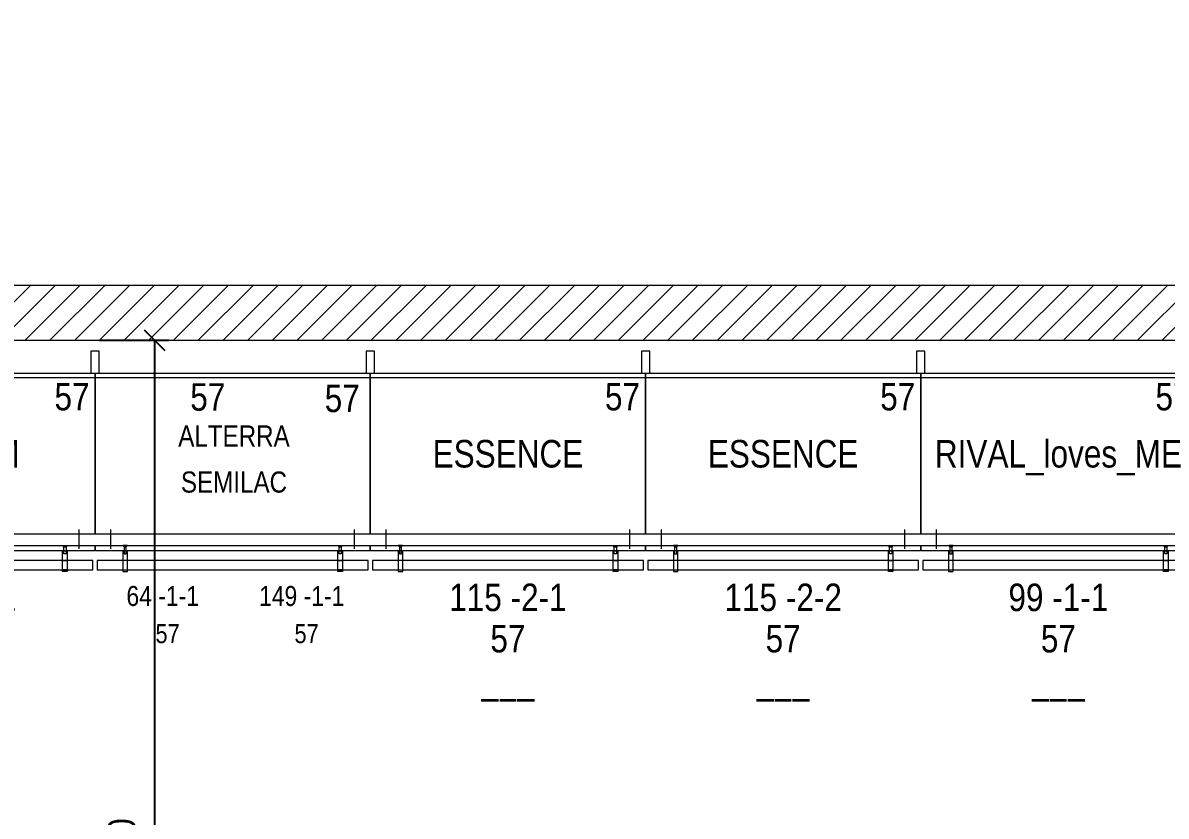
# Model space of a CAD drawing. Header units: millimetres. Extents: x 2027740 to 2136289, y -1533552 to -1491502.
# Drawn here: x 2070341 to 2074495, y -1499281 to -1496400 of the extents above; entities that cross this region are included whole.
import ezdxf
from ezdxf.enums import TextEntityAlignment as Align

# ---------------------------------------------------------------- set-up
doc = ezdxf.new("R2010")
doc.units = ezdxf.units.MM
doc.header["$MEASUREMENT"] = 0
doc.linetypes.add('AUSGEZOGEN', pattern=[0])
for name, color, linetype, lineweight in [('01_Grundriss', 7, 'Continuous', 0), ('10_Einrichtung', 7, 'Continuous', 0), ('10_Einrichtung (Construction)', 7, 'Continuous', 0), ('11_Schraffur', 9, 'Continuous', 0), ('13_Ladenbau', 94, 'Continuous', 0), ('20_Sortimentierung', 7, 'Continuous', 0), ('21_Modulnummer', 7, 'Continuous', 0)]:
    doc.layers.add(name, color=color, linetype=linetype, lineweight=lineweight)
doc.layers.add('15_Flächen', color=6, linetype='Continuous', lineweight=0, plot=False)
doc.styles.add('Rossmann', font='ARIALN.TTF', dxfattribs={"height": 100})
doc.styles.add('Style-Arial Narrow', font='ARIALN.TTF')
doc.dimstyles.new('Rossmann', dxfattribs={"dimtxt": 100, "dimasz": 75, "dimexe": 50, "dimexo": 0.0625, "dimgap": 50, "dimtad": 1, "dimdec": 3, "dimlfac": 0.001, "dimzin": 3, "dimtxsty": 'Rossmann', "dimcen": 0, "dimadec": 3, "dimazin": 0, "dimtfac": 1, "dimtdec": 0, "dimtofl": 0, "dimtmove": 0, "dimatfit": 1, "dimfxl": 200, "dimfxlon": 1, "dimfrac": 2, "dimtolj": 1, "dimtzin": 3, "dimarcsym": 0})

# ---------------------------------------------------------------- blocks, each defined once
blk = doc.blocks.new('_Oblique')
at = {"color": 0, "linetype": 'ByBlock', "lineweight": -2}
blk.add_line((0.5, 0.5), (-0.5, -0.5), dxfattribs=at)
blk = doc.blocks.new('*D50')
at = {"layer": '10_Einrichtung', "color": 0, "linetype": 'ByBlock', "lineweight": -2, "transparency": 16777216}
for p, q in [((2076325.3, -1498386), (2076575.3, -1498386)), ((2076325.3, -1500687), (2076575.3, -1500687))]:
    blk.add_line(p, q, dxfattribs=at)
at = {"layer": '10_Einrichtung', "color": 0, "lineweight": -2, "transparency": 16777216}
blk.add_line((2076525.3, -1498386), (2076525.3, -1500687), dxfattribs=at)
at = {"layer": 'Defpoints', "color": 0, "lineweight": 0, "transparency": 16777216}
for p in [(2073535.6, -1498386), (2075398.2, -1500687), (2076525.3, -1500687)]:
    blk.add_point(p, dxfattribs=at)
at = {"layer": '10_Einrichtung', "color": 0, "lineweight": -2, "transparency": 16777216, "xscale": 75, "yscale": 75, "zscale": 75}
for p, rotation in [((2076525.3, -1498386), 90), ((2076525.3, -1500687), 270)]:
    blk.add_blockref('_Oblique', p, dxfattribs=dict(at, rotation=rotation))
at = {"layer": '10_Einrichtung', "color": 0, "transparency": 16777216, "insert": (2076415.2, -1499536.5), "char_height": 100, "attachment_point": 5, "rotation": 90, "style": 'Style-Arial Narrow'}
blk.add_mtext('\\A1;2,301', dxfattribs=at)
blk = doc.blocks.new('Theke_57')
at = {"layer": '10_Einrichtung', "color": 7, "linetype": 'Continuous', "lineweight": 0}
for p, q in [((-500, 305), (500, 305)), ((-442.5, -317.8), (-442.5, -248.02)), ((442.5, -317.8), (442.5, -248.02))]:
    blk.add_line(p, q, dxfattribs=at)
at = {"layer": '10_Einrichtung', "color": 7, "linetype": 'Continuous', "lineweight": 0, "flags": 128}
for points in [[(-485, 400), (-515, 400), (-515, 320), (-485, 320)], [(515, 400), (485, 400), (485, 320), (515, 320)], [(-500, 320), (500, 320), (500, -265), (-500, -265)]]:
    blk.add_lwpolyline(points, close=True, dxfattribs=at)
at = {"layer": '10_Einrichtung', "color": 7, "linetype": 'Continuous', "lineweight": 13, "flags": 128}
blk.add_lwpolyline([(498.75, -325), (-498.75, -325), (-498.75, -306), (498.75, -306)], close=True, dxfattribs=at)
at = {"layer": '10_Einrichtung', "lineweight": 0, "ltscale": 0.01, "flags": 128}
for points in [[(-398.75, -325), (-398.75, -400), (-382.25, -400), (-382.25, -325)], [(-398.5, -306), (-394.5, -311), (-386.5, -311), (-382.5, -306)], [(-394.5, -311), (-394.5, -336), (-386.5, -336), (-386.5, -311)], [(398.75, -325), (398.75, -400), (382.25, -400), (382.25, -325)], [(398.5, -306), (394.5, -311), (386.5, -311), (382.5, -306)], [(394.5, -311), (394.5, -336), (386.5, -336), (386.5, -311)], [(-492, -394), (492, -394), (492, -360.3), (-492, -360.3)], [(-398.75, -360.3), (-398.75, -394), (-382.25, -394), (-382.25, -360.3)], [(398.75, -360.3), (398.75, -394), (382.25, -394), (382.25, -360.3)]]:
    blk.add_lwpolyline(points, close=True, dxfattribs=at)
at = {"layer": '10_Einrichtung (Construction)', "color": 5, "linetype": 'Continuous', "lineweight": 0}
blk.add_line((-500, 320), (500, 320), dxfattribs=at)
at = {"layer": '10_Einrichtung (Construction)', "color": 3, "linetype": 'Continuous', "lineweight": 0}
for p, q in [((-500, 320), (-500, -265)), ((500, 320), (500, -265))]:
    blk.add_line(p, q, dxfattribs=at)
blk = doc.blocks.new('T57mhl')
at = {"layer": '10_Einrichtung', "color": 7, "linetype": 'Continuous', "lineweight": 0}
blk.add_blockref('Theke_57', (-500, -360), dxfattribs=at)
at = {"layer": '10_Einrichtung', "color": 7, "linetype": 'Continuous', "lineweight": 0, "style": 'Style-Arial Narrow'}
blk.add_text('57', height=100, dxfattribs=at).set_placement((-526.7, -76.2), align=Align.TOP_RIGHT)
at = {"layer": '20_Sortimentierung', "color": 7, "linetype": 'Continuous', "lineweight": 0, "style": 'Style-Arial Narrow'}
blk.add_attdef('T57mhl_0', text='', height=76.7, dxfattribs=at).set_placement((-495.3, -267.9), align=Align.MIDDLE_CENTER)
at = {"layer": '21_Modulnummer', "color": 7, "linetype": 'Continuous', "lineweight": 0, "insert": (-754.2, -812.8), "char_height": 72.59, "attachment_point": 2, "line_spacing_factor": 0.6, "style": 'Style-Arial Narrow'}
blk.add_mtext('64 -1-1', dxfattribs=at)
at = {"layer": '21_Modulnummer', "color": 251, "linetype": 'Continuous', "lineweight": 0, "style": 'Style-Arial Narrow'}
blk.add_attdef('T57mhl_0', text='', height=69, dxfattribs=at).set_placement((-736.5, -951.3), align=Align.TOP_CENTER)
blk = doc.blocks.new('Theke_57_10')
at = {"layer": '10_Einrichtung', "color": 7, "linetype": 'Continuous', "lineweight": 0}
for p, q in [((-500, 305), (500, 305)), ((-442.5, -317.8), (-442.5, -248.02)), ((442.5, -317.8), (442.5, -248.02))]:
    blk.add_line(p, q, dxfattribs=at)
at = {"layer": '10_Einrichtung', "color": 7, "linetype": 'Continuous', "lineweight": 0, "flags": 128}
for points in [[(-485, 400), (-515, 400), (-515, 320), (-485, 320)], [(515, 400), (485, 400), (485, 320), (515, 320)], [(-500, 320), (500, 320), (500, -265), (-500, -265)]]:
    blk.add_lwpolyline(points, close=True, dxfattribs=at)
at = {"layer": '10_Einrichtung', "color": 7, "linetype": 'Continuous', "lineweight": 13, "flags": 128}
blk.add_lwpolyline([(498.75, -325), (-498.75, -325), (-498.75, -306), (498.75, -306)], close=True, dxfattribs=at)
at = {"layer": '10_Einrichtung', "lineweight": 0, "ltscale": 0.01, "flags": 128}
for points in [[(-398.75, -325), (-398.75, -400), (-382.25, -400), (-382.25, -325)], [(-398.5, -306), (-394.5, -311), (-386.5, -311), (-382.5, -306)], [(-394.5, -311), (-394.5, -336), (-386.5, -336), (-386.5, -311)], [(398.75, -325), (398.75, -400), (382.25, -400), (382.25, -325)], [(398.5, -306), (394.5, -311), (386.5, -311), (382.5, -306)], [(394.5, -311), (394.5, -336), (386.5, -336), (386.5, -311)], [(-492, -394), (492, -394), (492, -360.3), (-492, -360.3)], [(-398.75, -360.3), (-398.75, -394), (-382.25, -394), (-382.25, -360.3)], [(398.75, -360.3), (398.75, -394), (382.25, -394), (382.25, -360.3)]]:
    blk.add_lwpolyline(points, close=True, dxfattribs=at)
at = {"layer": '10_Einrichtung (Construction)', "color": 5, "linetype": 'Continuous', "lineweight": 0}
blk.add_line((-500, 320), (500, 320), dxfattribs=at)
at = {"layer": '10_Einrichtung (Construction)', "color": 3, "linetype": 'Continuous', "lineweight": 0}
for p, q in [((-500, 320), (-500, -265)), ((500, 320), (500, -265))]:
    blk.add_line(p, q, dxfattribs=at)
blk = doc.blocks.new('T57m_9')
at = {"layer": '10_Einrichtung', "color": 7, "linetype": 'Continuous', "lineweight": 0}
blk.add_blockref('Theke_57_10', (-500, -360), dxfattribs=at)
at = {"layer": '10_Einrichtung', "color": 7, "linetype": 'Continuous', "lineweight": 0, "style": 'Style-Arial Narrow'}
blk.add_text('57', height=100, dxfattribs=at).set_placement((-20, -75), align=Align.TOP_RIGHT)
at = {"layer": '20_Sortimentierung', "color": 7, "linetype": 'Continuous', "lineweight": 0, "style": 'Style-Arial Narrow'}
blk.add_attdef('T57m_9_0', text='', height=100, dxfattribs=at).set_placement((-500, -332.5), align=Align.MIDDLE_CENTER)
at = {"layer": '21_Modulnummer', "color": 7, "linetype": 'Continuous', "lineweight": 0, "insert": (-500, -804), "char_height": 100, "attachment_point": 2, "line_spacing_factor": 0.6, "style": 'Style-Arial Narrow'}
blk.add_mtext('99 -1-1', dxfattribs=at)
at = {"layer": '21_Modulnummer', "color": 251, "linetype": 'Continuous', "lineweight": 0, "style": 'Style-Arial Narrow'}
blk.add_attdef('T57m_9_0', text='', height=100, dxfattribs=at).set_placement((-500, -954), align=Align.TOP_CENTER)
at = {"layer": '21_Modulnummer', "color": 5, "linetype": 'Continuous', "lineweight": 0, "style": 'Style-Arial Narrow'}
blk.add_attdef('T57m_9_0', text='', height=100, dxfattribs=at).set_placement((-500, -1104), align=Align.TOP_CENTER)
blk = doc.blocks.new('Theke_57_11')
at = {"layer": '10_Einrichtung', "color": 7, "linetype": 'Continuous', "lineweight": 0}
for p, q in [((-500, 305), (500, 305)), ((-442.5, -317.8), (-442.5, -248.02)), ((442.5, -317.8), (442.5, -248.02))]:
    blk.add_line(p, q, dxfattribs=at)
at = {"layer": '10_Einrichtung', "color": 7, "linetype": 'Continuous', "lineweight": 0, "flags": 128}
for points in [[(-485, 400), (-515, 400), (-515, 320), (-485, 320)], [(515, 400), (485, 400), (485, 320), (515, 320)], [(-500, 320), (500, 320), (500, -265), (-500, -265)]]:
    blk.add_lwpolyline(points, close=True, dxfattribs=at)
at = {"layer": '10_Einrichtung', "color": 7, "linetype": 'Continuous', "lineweight": 13, "flags": 128}
blk.add_lwpolyline([(498.75, -325), (-498.75, -325), (-498.75, -306), (498.75, -306)], close=True, dxfattribs=at)
at = {"layer": '10_Einrichtung', "lineweight": 0, "ltscale": 0.01, "flags": 128}
for points in [[(-398.75, -325), (-398.75, -400), (-382.25, -400), (-382.25, -325)], [(-398.5, -306), (-394.5, -311), (-386.5, -311), (-382.5, -306)], [(-394.5, -311), (-394.5, -336), (-386.5, -336), (-386.5, -311)], [(398.75, -325), (398.75, -400), (382.25, -400), (382.25, -325)], [(398.5, -306), (394.5, -311), (386.5, -311), (382.5, -306)], [(394.5, -311), (394.5, -336), (386.5, -336), (386.5, -311)], [(-492, -394), (492, -394), (492, -360.3), (-492, -360.3)], [(-398.75, -360.3), (-398.75, -394), (-382.25, -394), (-382.25, -360.3)], [(398.75, -360.3), (398.75, -394), (382.25, -394), (382.25, -360.3)]]:
    blk.add_lwpolyline(points, close=True, dxfattribs=at)
at = {"layer": '10_Einrichtung (Construction)', "color": 5, "linetype": 'Continuous', "lineweight": 0}
blk.add_line((-500, 320), (500, 320), dxfattribs=at)
at = {"layer": '10_Einrichtung (Construction)', "color": 3, "linetype": 'Continuous', "lineweight": 0}
for p, q in [((-500, 320), (-500, -265)), ((500, 320), (500, -265))]:
    blk.add_line(p, q, dxfattribs=at)
blk = doc.blocks.new('T57m_10')
at = {"layer": '10_Einrichtung', "color": 7, "linetype": 'Continuous', "lineweight": 0}
blk.add_blockref('Theke_57_11', (-500, -360), dxfattribs=at)
at = {"layer": '10_Einrichtung', "color": 7, "linetype": 'Continuous', "lineweight": 0, "style": 'Style-Arial Narrow'}
blk.add_text('57', height=100, dxfattribs=at).set_placement((-20, -75), align=Align.TOP_RIGHT)
at = {"layer": '20_Sortimentierung', "color": 7, "linetype": 'Continuous', "lineweight": 0, "style": 'Style-Arial Narrow'}
blk.add_attdef('T57m_10_0', text='', height=100, dxfattribs=at).set_placement((-500, -332.5), align=Align.MIDDLE_CENTER)
at = {"layer": '21_Modulnummer', "color": 7, "linetype": 'Continuous', "lineweight": 0, "insert": (-500, -804), "char_height": 100, "attachment_point": 2, "line_spacing_factor": 0.6, "style": 'Style-Arial Narrow'}
blk.add_mtext('115 -2-1', dxfattribs=at)
at = {"layer": '21_Modulnummer', "color": 251, "linetype": 'Continuous', "lineweight": 0, "style": 'Style-Arial Narrow'}
blk.add_attdef('T57m_10_0', text='', height=100, dxfattribs=at).set_placement((-500, -954), align=Align.TOP_CENTER)
at = {"layer": '21_Modulnummer', "color": 5, "linetype": 'Continuous', "lineweight": 0, "style": 'Style-Arial Narrow'}
blk.add_attdef('T57m_10_0', text='', height=100, dxfattribs=at).set_placement((-500, -1104), align=Align.TOP_CENTER)
blk = doc.blocks.new('Theke_57_12')
at = {"layer": '10_Einrichtung', "color": 7, "linetype": 'Continuous', "lineweight": 0}
for p, q in [((-500, 305), (500, 305)), ((-442.5, -317.8), (-442.5, -248.02)), ((442.5, -317.8), (442.5, -248.02))]:
    blk.add_line(p, q, dxfattribs=at)
at = {"layer": '10_Einrichtung', "color": 7, "linetype": 'Continuous', "lineweight": 0, "flags": 128}
for points in [[(-485, 400), (-515, 400), (-515, 320), (-485, 320)], [(515, 400), (485, 400), (485, 320), (515, 320)], [(-500, 320), (500, 320), (500, -265), (-500, -265)]]:
    blk.add_lwpolyline(points, close=True, dxfattribs=at)
at = {"layer": '10_Einrichtung', "color": 7, "linetype": 'Continuous', "lineweight": 13, "flags": 128}
blk.add_lwpolyline([(498.75, -325), (-498.75, -325), (-498.75, -306), (498.75, -306)], close=True, dxfattribs=at)
at = {"layer": '10_Einrichtung', "lineweight": 0, "ltscale": 0.01, "flags": 128}
for points in [[(-398.75, -325), (-398.75, -400), (-382.25, -400), (-382.25, -325)], [(-398.5, -306), (-394.5, -311), (-386.5, -311), (-382.5, -306)], [(-394.5, -311), (-394.5, -336), (-386.5, -336), (-386.5, -311)], [(398.75, -325), (398.75, -400), (382.25, -400), (382.25, -325)], [(398.5, -306), (394.5, -311), (386.5, -311), (382.5, -306)], [(394.5, -311), (394.5, -336), (386.5, -336), (386.5, -311)], [(-492, -394), (492, -394), (492, -360.3), (-492, -360.3)], [(-398.75, -360.3), (-398.75, -394), (-382.25, -394), (-382.25, -360.3)], [(398.75, -360.3), (398.75, -394), (382.25, -394), (382.25, -360.3)]]:
    blk.add_lwpolyline(points, close=True, dxfattribs=at)
at = {"layer": '10_Einrichtung (Construction)', "color": 5, "linetype": 'Continuous', "lineweight": 0}
blk.add_line((-500, 320), (500, 320), dxfattribs=at)
at = {"layer": '10_Einrichtung (Construction)', "color": 3, "linetype": 'Continuous', "lineweight": 0}
for p, q in [((-500, 320), (-500, -265)), ((500, 320), (500, -265))]:
    blk.add_line(p, q, dxfattribs=at)
blk = doc.blocks.new('T57m_11')
at = {"layer": '10_Einrichtung', "color": 7, "linetype": 'Continuous', "lineweight": 0}
blk.add_blockref('Theke_57_12', (-500, -360), dxfattribs=at)
at = {"layer": '10_Einrichtung', "color": 7, "linetype": 'Continuous', "lineweight": 0, "style": 'Style-Arial Narrow'}
blk.add_text('57', height=100, dxfattribs=at).set_placement((-20, -75), align=Align.TOP_RIGHT)
at = {"layer": '20_Sortimentierung', "color": 7, "linetype": 'Continuous', "lineweight": 0, "style": 'Style-Arial Narrow'}
blk.add_attdef('T57m_11_0', text='', height=100, dxfattribs=at).set_placement((-500, -332.5), align=Align.MIDDLE_CENTER)
at = {"layer": '21_Modulnummer', "color": 7, "linetype": 'Continuous', "lineweight": 0, "insert": (-500, -804), "char_height": 100, "attachment_point": 2, "line_spacing_factor": 0.6, "style": 'Style-Arial Narrow'}
blk.add_mtext('115 -2-2', dxfattribs=at)
at = {"layer": '21_Modulnummer', "color": 251, "linetype": 'Continuous', "lineweight": 0, "style": 'Style-Arial Narrow'}
blk.add_attdef('T57m_11_0', text='', height=100, dxfattribs=at).set_placement((-500, -954), align=Align.TOP_CENTER)
at = {"layer": '21_Modulnummer', "color": 5, "linetype": 'Continuous', "lineweight": 0, "style": 'Style-Arial Narrow'}
blk.add_attdef('T57m_11_0', text='', height=100, dxfattribs=at).set_placement((-500, -1104), align=Align.TOP_CENTER)
blk = doc.blocks.new('*D621')
at = {"layer": '13_Ladenbau', "color": 0, "linetype": 'ByBlock', "lineweight": -2, "transparency": 16777216}
for p, q in [((2067593.1, -1501244.5), (2067593.1, -1501494.5)), ((2070398.2, -1501244.5), (2070398.2, -1501494.5))]:
    blk.add_line(p, q, dxfattribs=at)
at = {"layer": '13_Ladenbau', "color": 0, "lineweight": -2, "transparency": 16777216}
blk.add_line((2067593.1, -1501444.5), (2070398.2, -1501444.5), dxfattribs=at)
at = {"layer": 'Defpoints', "color": 0, "lineweight": 0, "transparency": 16777216}
for p in [(2067593.1, -1498797), (2070398.2, -1498797), (2070398.2, -1501444.5)]:
    blk.add_point(p, dxfattribs=at)
at = {"layer": '13_Ladenbau', "color": 0, "lineweight": -2, "transparency": 16777216, "xscale": 75, "yscale": 75, "zscale": 75, "rotation": 180}
blk.add_blockref('_Oblique', (2067593.1, -1501444.5), dxfattribs=at)
at = {"layer": '13_Ladenbau', "color": 0, "lineweight": -2, "transparency": 16777216, "xscale": 75, "yscale": 75, "zscale": 75}
blk.add_blockref('_Oblique', (2070398.2, -1501444.5), dxfattribs=at)
at = {"layer": '13_Ladenbau', "color": 0, "transparency": 16777216, "insert": (2068995.7, -1501334.4), "char_height": 100, "attachment_point": 5, "style": 'Style-Arial Narrow'}
blk.add_mtext('\\A1;2,805', dxfattribs=at)
blk = doc.blocks.new('*D631')
at = {"layer": '13_Ladenbau', "color": 0, "linetype": 'ByBlock', "lineweight": -2, "transparency": 16777216}
for p, q in [((2070619.6, -1497552), (2070869.6, -1497552)), ((2070619.6, -1501312), (2070869.6, -1501312))]:
    blk.add_line(p, q, dxfattribs=at)
at = {"layer": '13_Ladenbau', "color": 0, "lineweight": -2, "transparency": 16777216}
blk.add_line((2070819.6, -1497552), (2070819.6, -1501312), dxfattribs=at)
at = {"layer": 'Defpoints', "color": 0, "lineweight": 0, "transparency": 16777216}
for p in [(2069416.2, -1497552), (2069416.2, -1501312), (2070819.6, -1501312)]:
    blk.add_point(p, dxfattribs=at)
at = {"layer": '13_Ladenbau', "color": 0, "lineweight": -2, "transparency": 16777216, "xscale": 75, "yscale": 75, "zscale": 75}
for p, rotation in [((2070819.6, -1497552), 90), ((2070819.6, -1501312), 270)]:
    blk.add_blockref('_Oblique', p, dxfattribs=dict(at, rotation=rotation))
at = {"layer": '13_Ladenbau', "color": 0, "transparency": 16777216, "insert": (2070709.5, -1499432), "char_height": 100, "attachment_point": 5, "rotation": 90, "style": 'Style-Arial Narrow'}
blk.add_mtext('\\A1;3,760', dxfattribs=at)
blk = doc.blocks.new('Theke_57_16')
at = {"layer": '10_Einrichtung', "linetype": 'Continuous', "lineweight": 0}
for p, q in [((-500, 305), (500, 305)), ((-442.5, -317.8), (-442.5, -248.02)), ((442.5, -317.8), (442.5, -248.02))]:
    blk.add_line(p, q, dxfattribs=at)
at = {"layer": '10_Einrichtung', "linetype": 'Continuous', "lineweight": 0, "flags": 128}
for points in [[(-485, 400), (-515, 400), (-515, 320), (-485, 320)], [(515, 400), (485, 400), (485, 320), (515, 320)], [(-500, 320), (500, 320), (500, -265), (-500, -265)]]:
    blk.add_lwpolyline(points, close=True, dxfattribs=at)
at = {"layer": '10_Einrichtung', "linetype": 'Continuous', "lineweight": 13, "flags": 128}
blk.add_lwpolyline([(498.75, -325), (-498.75, -325), (-498.75, -306), (498.75, -306)], close=True, dxfattribs=at)
at = {"layer": '10_Einrichtung', "lineweight": 0, "ltscale": 0.01, "flags": 128}
for points in [[(-398.75, -325), (-398.75, -400), (-382.25, -400), (-382.25, -325)], [(-398.5, -306), (-394.5, -311), (-386.5, -311), (-382.5, -306)], [(-394.5, -311), (-394.5, -336), (-386.5, -336), (-386.5, -311)], [(398.75, -325), (398.75, -400), (382.25, -400), (382.25, -325)], [(398.5, -306), (394.5, -311), (386.5, -311), (382.5, -306)], [(394.5, -311), (394.5, -336), (386.5, -336), (386.5, -311)], [(-492, -394), (492, -394), (492, -360.3), (-492, -360.3)], [(-398.75, -360.3), (-398.75, -394), (-382.25, -394), (-382.25, -360.3)], [(398.75, -360.3), (398.75, -394), (382.25, -394), (382.25, -360.3)]]:
    blk.add_lwpolyline(points, close=True, dxfattribs=at)
at = {"layer": '10_Einrichtung (Construction)', "linetype": 'Continuous', "lineweight": 0}
for p, q in [((-500, 320), (500, 320)), ((-500, 320), (-500, -265)), ((500, 320), (500, -265))]:
    blk.add_line(p, q, dxfattribs=at)
blk = doc.blocks.new('T57m_13')
at = {"layer": '10_Einrichtung', "linetype": 'Continuous', "lineweight": 0}
blk.add_blockref('Theke_57_16', (-500, -360), dxfattribs=at)
at = {"layer": '10_Einrichtung', "linetype": 'Continuous', "lineweight": 0, "style": 'Style-Arial Narrow'}
blk.add_text('57', height=100, dxfattribs=at).set_placement((-20, -75), align=Align.TOP_RIGHT)
at = {"layer": '20_Sortimentierung', "linetype": 'Continuous', "lineweight": 0, "style": 'Style-Arial Narrow'}
blk.add_attdef('T57m_13_0', text='', height=100, dxfattribs=at).set_placement((-500, -332.5), align=Align.MIDDLE_CENTER)
at = {"layer": '21_Modulnummer', "linetype": 'Continuous', "lineweight": 0, "insert": (-500, -804), "char_height": 100, "attachment_point": 2, "line_spacing_factor": 0.6, "style": 'Style-Arial Narrow'}
blk.add_mtext('112 -1-1', dxfattribs=at)
at = {"layer": '21_Modulnummer', "linetype": 'Continuous', "lineweight": 0, "style": 'Style-Arial Narrow'}
for p in [(-500, -954), (-500, -1104)]:
    blk.add_attdef('T57m_13_0', text='', height=100, dxfattribs=at).set_placement(p, align=Align.TOP_CENTER)
blk = doc.blocks.new('Theke_57_17')
at = {"layer": '10_Einrichtung', "linetype": 'Continuous', "lineweight": 0}
for p, q in [((-500, 305), (500, 305)), ((-442.5, -317.8), (-442.5, -248.02)), ((442.5, -317.8), (442.5, -248.02))]:
    blk.add_line(p, q, dxfattribs=at)
at = {"layer": '10_Einrichtung', "linetype": 'Continuous', "lineweight": 0, "flags": 128}
for points in [[(-485, 400), (-515, 400), (-515, 320), (-485, 320)], [(515, 400), (485, 400), (485, 320), (515, 320)], [(-500, 320), (500, 320), (500, -265), (-500, -265)]]:
    blk.add_lwpolyline(points, close=True, dxfattribs=at)
at = {"layer": '10_Einrichtung', "linetype": 'Continuous', "lineweight": 13, "flags": 128}
blk.add_lwpolyline([(498.75, -325), (-498.75, -325), (-498.75, -306), (498.75, -306)], close=True, dxfattribs=at)
at = {"layer": '10_Einrichtung', "lineweight": 0, "ltscale": 0.01, "flags": 128}
for points in [[(-398.75, -325), (-398.75, -400), (-382.25, -400), (-382.25, -325)], [(-398.5, -306), (-394.5, -311), (-386.5, -311), (-382.5, -306)], [(-394.5, -311), (-394.5, -336), (-386.5, -336), (-386.5, -311)], [(398.75, -325), (398.75, -400), (382.25, -400), (382.25, -325)], [(398.5, -306), (394.5, -311), (386.5, -311), (382.5, -306)], [(394.5, -311), (394.5, -336), (386.5, -336), (386.5, -311)], [(-492, -394), (492, -394), (492, -360.3), (-492, -360.3)], [(-398.75, -360.3), (-398.75, -394), (-382.25, -394), (-382.25, -360.3)], [(398.75, -360.3), (398.75, -394), (382.25, -394), (382.25, -360.3)]]:
    blk.add_lwpolyline(points, close=True, dxfattribs=at)
at = {"layer": '10_Einrichtung (Construction)', "linetype": 'Continuous', "lineweight": 0}
for p, q in [((-500, 320), (500, 320)), ((-500, 320), (-500, -265)), ((500, 320), (500, -265))]:
    blk.add_line(p, q, dxfattribs=at)
blk = doc.blocks.new('T57mhr_1')
at = {"layer": '10_Einrichtung', "linetype": 'Continuous', "lineweight": 0}
blk.add_blockref('Theke_57_17', (-500, -360), dxfattribs=at)
at = {"layer": '10_Einrichtung', "linetype": 'Continuous', "lineweight": 0, "style": 'Style-Arial Narrow'}
blk.add_text('57', height=100, dxfattribs=at).set_placement((-38.2, -81.2), align=Align.TOP_RIGHT)
at = {"layer": '20_Sortimentierung', "linetype": 'Continuous', "lineweight": 0, "style": 'Style-Arial Narrow'}
blk.add_attdef('T57mhr_1_0', text='', height=76.7, dxfattribs=at).set_placement((-495.3, -435.2), align=Align.MIDDLE_CENTER)
at = {"layer": '21_Modulnummer', "linetype": 'Continuous', "lineweight": 0, "insert": (-249.2, -812.8), "char_height": 72.59, "attachment_point": 2, "line_spacing_factor": 0.6, "style": 'Style-Arial Narrow'}
blk.add_mtext('149 -1-1', dxfattribs=at)
at = {"layer": '21_Modulnummer', "linetype": 'Continuous', "lineweight": 0, "style": 'Style-Arial Narrow'}
blk.add_attdef('T57mhr_1_0', text='', height=69, dxfattribs=at).set_placement((-231.5, -951.3), align=Align.TOP_CENTER)

msp = doc.modelspace()

# ---------------------------------------------------------------- hatches: boundary and pattern name
at = {"layer": '11_Schraffur', "linetype": 'AUSGEZOGEN', "ltscale": 10}
h = msp.add_hatch(dxfattribs=at)
h.set_pattern_fill('ANSI31', color=256, pattern_type=2)
h.set_pattern_definition([(45, (1922705.07, -1372376.47), (-44.90128, 44.90128), [])])
h.paths.add_polyline_path([(2063620.1004, -1505471.2292), (2063500.1335, -1497552.0007), (2086188.2347, -1497552.0007), (2086188.2347, -1498737.0007), (2094348.2347, -1498737.0007), (2094490.7314, -1497787.6353), (2108337.2777, -1497675.5442), (2108338.0062, -1497765.5413), (2109275.4151, -1497757.9527), (2109524.0236, -1496484.4712), (2109043.1931, -1496399.6878), (2108833.9511, -1497471.517), (2094318.3019, -1497589.0246), (2094176.0137, -1498537.0007), (2086388.2347, -1498537.0007), (2086388.2347, -1497352.0007), (2063217.0716, -1497352.0007), (2063340.1325, -1505475.4704)], flags=17)

# ---------------------------------------------------------------- linework, layer by layer
at = {"layer": '01_Grundriss', "linetype": 'AUSGEZOGEN', "ltscale": 10}
for p, q in [((2063217.0716, -1497352.0007), (2086388.2347, -1497352.0007)), ((2063500.1335, -1497552.0007), (2086188.2347, -1497552.0007))]:
    msp.add_line(p, q, dxfattribs=at)
at = {"layer": '15_Flächen', "linetype": 'AUSGEZOGEN', "ltscale": 10, "flags": 128}
msp.add_lwpolyline([(2063518.2363, -1498747.0007), (2069416.2347, -1498747.0007), (2069416.2347, -1497552.0007), (2086188.2347, -1497552.0007), (2086188.2347, -1498737.0007), (2094348.2347, -1498737.0007), (2094490.7314, -1497787.6353), (2108337.2777, -1497675.5442), (2108338.0062, -1497765.5413), (2109517.9676, -1497755.9892), (2109508.3603, -1497805.0575), (2109547.615, -1497812.7433), (2108805.7428, -1501601.7995), (2108766.4882, -1501594.1137), (2108756.8809, -1501643.182), (2107891.7578, -1501473.7966), (2107780.5881, -1502052.9736), (2107765.8571, -1502050.146), (2107762.6687, -1502066.757), (2107762.6687, -1502066.757), (2107551.5231, -1502026.2288), (2107517.1505, -1502019.6312), (2107517.1505, -1502019.6312), (2106749.1698, -1501872.2218), (2106546.6419, -1502927.3614), (2106495.5741, -1502917.5593), (2106064.4675, -1505163.5593), (2106115.5353, -1505173.3614), (2105970.73, -1505927.7748), (2105970.73, -1505927.7748), (2105970.73, -1505927.7748), (2105970.73, -1505927.7748), (2105925.3788, -1506164.0476), (2106938.8777, -1506358.5828), (2106935.6894, -1506375.1937), (2106950.4205, -1506378.0213), (2106843.9162, -1506932.8923), (2107683.5883, -1507094.0624), (2107674.1631, -1507143.1661), (2107713.446, -1507150.7062), (2107014.288, -1510793.2134), (2106975.0051, -1510785.6733), (2106965.5799, -1510834.777), (2106437.4116, -1510724.1616), (2106384.1156, -1510978.6405), (2100740.5785, -1509934.0344), (2100598.6456, -1510756.8831), (2092446.7045, -1510980.2262), (2092417.4768, -1511217.0547), (2092428.2323, -1511218.3821), (2092261.6635, -1512398.2829), (2091681.6913, -1512316.4071), (2091593.672, -1512918.1904), (2086495.8059, -1512012.1881), (2085680.4686, -1517269.6664), (2081425.2555, -1516914.6143), (2082017.1994, -1514073.6274), (2081723.5068, -1514012.434), (2081595.0066, -1514629.1601), (2063839.6788, -1514684.447), (2063626.0077, -1505861.1845), (2063730.9957, -1505861.1845), (2063725.0883, -1505469.6388), (2063620.1004, -1505471.2292)], close=True, dxfattribs=at)

# ---------------------------------------------------------------- block references
at = {"layer": '20_Sortimentierung', "linetype": 'Continuous', "lineweight": 0}
ref = msp.add_blockref('T57m_13', (2070603.2363, -1497632.0007), dxfattribs=at)
ref.add_attrib('T57m_13_0', 'M.ASAM', dxfattribs={"linetype": 'Continuous', "lineweight": 0, "height": 100, "style": 'Style-Arial Narrow'}).set_placement((2070103.2363, -1497964.5007), align=Align.MIDDLE_CENTER)
ref.add_attrib('T57m_13_0', '57', dxfattribs={"layer": '21_Modulnummer', "linetype": 'Continuous', "lineweight": 0, "height": 100, "style": 'Style-Arial Narrow'}).set_placement((2070103.2363, -1498586.0007), align=Align.TOP_CENTER)
ref.add_attrib('T57m_13_0', '___', dxfattribs={"layer": '21_Modulnummer', "linetype": 'Continuous', "lineweight": 0, "height": 100, "style": 'Style-Arial Narrow'}).set_placement((2070103.2363, -1498736.0007), align=Align.TOP_CENTER)
at = {"layer": '20_Sortimentierung', "color": 7, "linetype": 'Continuous', "lineweight": 0}
ref = msp.add_blockref('T57mhl', (2071603.2363, -1497632.0007), dxfattribs=at)
ref.add_attrib('T57mhl_0', 'ALTERRA', dxfattribs={"color": 7, "linetype": 'Continuous', "lineweight": 0, "height": 76.66315, "style": 'Style-Arial Narrow'}).set_placement((2071107.9821, -1497899.8796), align=Align.MIDDLE_CENTER)
ref.add_attrib('T57mhl_0', '57', dxfattribs={"layer": '21_Modulnummer', "color": 251, "linetype": 'Continuous', "lineweight": 0, "height": 69.00042, "style": 'Style-Arial Narrow'}).set_placement((2070866.7213, -1498583.3195), align=Align.TOP_CENTER)
at = {"layer": '20_Sortimentierung', "linetype": 'Continuous', "lineweight": 0}
ref = msp.add_blockref('T57mhr_1', (2071603.2363, -1497632.0007), dxfattribs=at)
ref.add_attrib('T57mhr_1_0', 'SEMILAC', dxfattribs={"linetype": 'Continuous', "lineweight": 0, "height": 76.66315, "style": 'Style-Arial Narrow'}).set_placement((2071107.9821, -1498067.2317), align=Align.MIDDLE_CENTER)
ref.add_attrib('T57mhr_1_0', '57', dxfattribs={"layer": '21_Modulnummer', "linetype": 'Continuous', "lineweight": 0, "height": 69.00042, "style": 'Style-Arial Narrow'}).set_placement((2071371.7783, -1498583.3195), align=Align.TOP_CENTER)
at = {"layer": '20_Sortimentierung', "color": 7, "linetype": 'Continuous', "lineweight": 0}
ref = msp.add_blockref('T57m_10', (2072603.2363, -1497632.0007), dxfattribs=at)
ref.add_attrib('T57m_10_0', 'ESSENCE', dxfattribs={"color": 7, "linetype": 'Continuous', "lineweight": 0, "height": 100, "style": 'Style-Arial Narrow'}).set_placement((2072103.2363, -1497964.5007), align=Align.MIDDLE_CENTER)
ref.add_attrib('T57m_10_0', '57', dxfattribs={"layer": '21_Modulnummer', "color": 251, "linetype": 'Continuous', "lineweight": 0, "height": 100, "style": 'Style-Arial Narrow'}).set_placement((2072103.2363, -1498586.0007), align=Align.TOP_CENTER)
ref.add_attrib('T57m_10_0', '___', dxfattribs={"layer": '21_Modulnummer', "color": 5, "linetype": 'Continuous', "lineweight": 0, "height": 100, "style": 'Style-Arial Narrow'}).set_placement((2072103.2363, -1498736.0007), align=Align.TOP_CENTER)
ref = msp.add_blockref('T57m_11', (2073603.2363, -1497632.0007), dxfattribs=at)
ref.add_attrib('T57m_11_0', 'ESSENCE', dxfattribs={"color": 7, "linetype": 'Continuous', "lineweight": 0, "height": 100, "style": 'Style-Arial Narrow'}).set_placement((2073103.2363, -1497964.5007), align=Align.MIDDLE_CENTER)
ref.add_attrib('T57m_11_0', '57', dxfattribs={"layer": '21_Modulnummer', "color": 251, "linetype": 'Continuous', "lineweight": 0, "height": 100, "style": 'Style-Arial Narrow'}).set_placement((2073103.2363, -1498586.0007), align=Align.TOP_CENTER)
ref.add_attrib('T57m_11_0', '___', dxfattribs={"layer": '21_Modulnummer', "color": 5, "linetype": 'Continuous', "lineweight": 0, "height": 100, "style": 'Style-Arial Narrow'}).set_placement((2073103.2363, -1498736.0007), align=Align.TOP_CENTER)
ref = msp.add_blockref('T57m_9', (2074603.2363, -1497632.0007), dxfattribs=at)
ref.add_attrib('T57m_9_0', 'RIVAL_loves_ME', dxfattribs={"color": 7, "linetype": 'Continuous', "lineweight": 0, "height": 100, "style": 'Style-Arial Narrow'}).set_placement((2074103.2363, -1497964.5007), align=Align.MIDDLE_CENTER)
ref.add_attrib('T57m_9_0', '57', dxfattribs={"layer": '21_Modulnummer', "color": 251, "linetype": 'Continuous', "lineweight": 0, "height": 100, "style": 'Style-Arial Narrow'}).set_placement((2074103.2363, -1498586.0007), align=Align.TOP_CENTER)
ref.add_attrib('T57m_9_0', '___', dxfattribs={"layer": '21_Modulnummer', "color": 5, "linetype": 'Continuous', "lineweight": 0, "height": 100, "style": 'Style-Arial Narrow'}).set_placement((2074103.2363, -1498736.0007), align=Align.TOP_CENTER)

# ---------------------------------------------------------------- dimensions: what is measured, and where the dimension line sits
at = {"layer": '10_Einrichtung'}
dim = msp.add_linear_dim(base=(2076525.3204, -1500687.0007), p1=(2073535.5701, -1498386.0007), p2=(2075398.2363, -1500687.0007), angle=270, dimstyle='Rossmann', override={"dimtxsty": 'Style-Arial Narrow', "dimblk": 'Oblique', "dimtdec": 3}, dxfattribs=at)
dim.commit()
dim.dimension.update_dxf_attribs({"geometry": '*D50', "text_midpoint": (2076415.2249, -1499536.5007)})
at = {"layer": '13_Ladenbau'}
dim = msp.add_linear_dim(base=(2070819.616, -1501312.0007), p1=(2069416.2347, -1497552.0007), p2=(2069416.2347, -1501312.0007), angle=270, dimstyle='Rossmann', override={"dimtxsty": 'Style-Arial Narrow', "dimblk": 'Oblique', "dimtdec": 3}, dxfattribs=at)
dim.commit()
dim.dimension.update_dxf_attribs({"geometry": '*D631', "text_midpoint": (2070709.5205, -1499432.0007)})
dim = msp.add_linear_dim(base=(2070398.2363, -1501444.4809), p1=(2067593.1053, -1498797.0007), p2=(2070398.2363, -1498797.0007), dimstyle='Rossmann', override={"dimtxsty": 'Style-Arial Narrow', "dimblk": 'Oblique', "dimtdec": 3}, dxfattribs=at)
dim.commit()
dim.dimension.update_dxf_attribs({"geometry": '*D621', "text_midpoint": (2068995.6708, -1501334.3854)})

doc.saveas('drawing.dxf')
